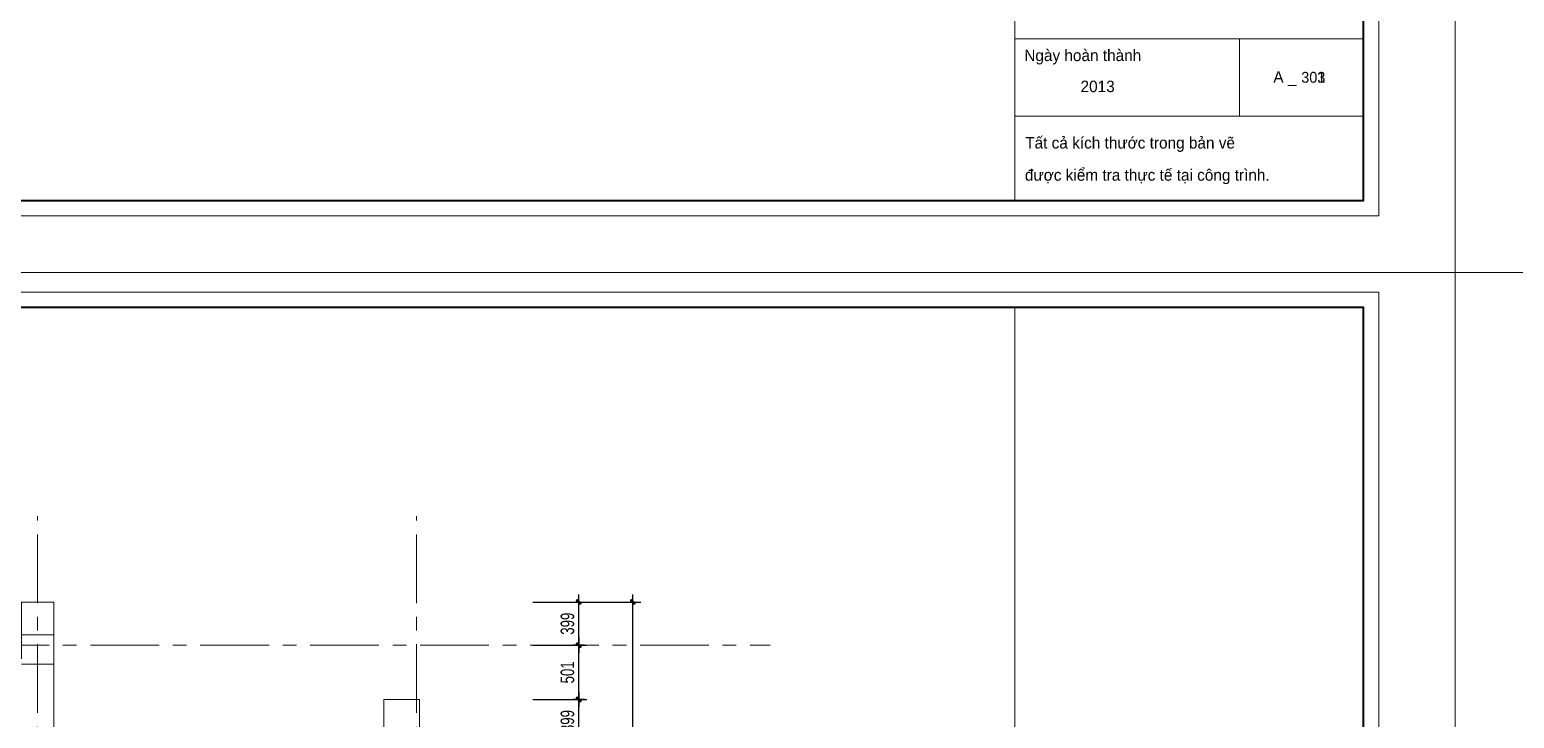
# Model space of a CAD drawing. Header units: inches. Extents: x 88947 to 296847, y 35049 to 161062.
# Drawn here: x 164875 to 178593, y 135939 to 142305 of the extents above; entities that cross this region are included whole.
import ezdxf

# ---------------------------------------------------------------- set-up
doc = ezdxf.new("R2010")
doc.units = ezdxf.units.IN
doc.header["$MEASUREMENT"] = 0
doc.header["$PDMODE"] = 1
doc.linetypes.add('ACAD_ISO03W100', pattern=[30, 12, -18])
doc.linetypes.add('CENTER', pattern=[50.8, 31.75, -6.35, 6.35, -6.35])
for name, color, linetype, lineweight in [('A-Dims', 145, 'Continuous', 25), ('A-Text', 30, 'Continuous', 9), ('A-Wall', 2, 'Continuous', 35), ('DIM', 7, 'Continuous', 25), ('KHUNG 2', 144, 'Continuous', 18), ('NETMANH', 192, 'Continuous', 18), ('THAY', 3, 'Continuous', 18), ('TRUC', 252, 'ACAD_ISO03W100', 13)]:
    doc.layers.add(name, color=color, linetype=linetype, lineweight=lineweight)
doc.layers.add('text', color=2, linetype='Continuous')
doc.styles.add('FRANKO', font='VFRANKO.TTF')
doc.styles.add('VNI-HELVE-CONDENSE', font='VNARIAL.TTF', dxfattribs={"width": 0.7})
doc.dimstyles.new('TAS-100', dxfattribs={"dimscale": 50, "dimtxt": 2.5, "dimasz": 0.7, "dimexe": 1.5, "dimexo": 1.5, "dimgap": 0.8, "dimtad": 1, "dimdec": 0, "dimzin": 3, "dimdsep": 46, "dimtxsty": 'VNI-HELVE-CONDENSE', "dimblk": 'TICK', "dimcen": 2.5, "dimclrt": 71, "dimazin": 2, "dimtfac": 0.75, "dimtdec": 0, "dimtix": 1, "dimtmove": 2, "dimatfit": 2, "dimldrblk": 'TICK123', "dimfxl": 1.5, "dimtolj": 1, "dimtzin": 0, "dimarcsym": 0})

# ---------------------------------------------------------------- blocks, each defined once
blk = doc.blocks.new('khung ten')
at = {"layer": 'A-Wall', "ltscale": 0.7}
blk.add_lwpolyline([(267204, -219099), (305804, -219099), (305804, -190799), (267204, -190799)], close=True, dxfattribs=at)
at = {"layer": 'KHUNG 2', "ltscale": 0.7}
for p, q in [((301249, -219099), (301249, -190799)), ((301249, -216986), (305804, -216986)), ((304185, -217998), (304185, -216986)), ((301249, -217998), (305804, -217998))]:
    blk.add_line(p, q, dxfattribs=at)
blk.add_lwpolyline([(267004, -219299), (306004, -219299), (306004, -190599), (267004, -190599)], close=True, dxfattribs=at)
at = {"layer": 'NETMANH', "ltscale": 0.7}
blk.add_lwpolyline([(265004, -220042), (307004, -220042), (307004, -190342), (265004, -190342)], close=True, dxfattribs=at)
at = {"layer": 'text', "linetype": 'Continuous', "style": 'FRANKO'}
for s, p in [('Ngaøy hoaøn thaønh', (301373, -217278)), ('A _ ', (304627, -217560)), ('2013', (302108, -217684)), ('Taát caû kích thöôùc trong baûn veõ ', (301385, -218421)), ('ñöôïc kieåm tra thöïc teá taïi coâng trình.', (301381, -218842))]:
    blk.add_text(s, height=150, dxfattribs=at).set_placement(p)
blk = doc.blocks.new('TICK')
at = {"layer": 'A-Dims', "color": 1}
for p, q in [((-2, 0), (2, 0)), ((0, 1.5), (0, -1.5))]:
    blk.add_line(p, q, dxfattribs=at)
at = {"layer": 'A-Dims', "color": 1, "const_width": 0.788}
blk.add_lwpolyline([(-0.33, -0.35), (0.38, 0.38)], dxfattribs=at)
at = {"layer": 'A-Dims', "color": 1, "const_width": 0.394}
for points in [[(0.24, 0.52, -0.414214), (0.52, 0.52, -1)], [(0.52, 0.52, -0.414214), (0.52, 0.24, -1)], [(-0.47, -0.21, 0.414214), (-0.47, -0.49, 1)], [(-0.47, -0.49, 0.414214), (-0.19, -0.49, 1)]]:
    blk.add_lwpolyline(points, format="xyb", dxfattribs=at)
blk = doc.blocks.new('*D998')
at = {"layer": 'Defpoints', "color": 0}
for p in [(169448, 137014), (170448, 137014), (169448, 133630)]:
    blk.add_point(p, dxfattribs=at)
at = {"layer": 'DIM', "color": 0, "lineweight": -2}
for p, q in [((169523, 137014), (170523, 137014)), ((170448, 133665), (170448, 136979)), ((169523, 133630), (170523, 133630))]:
    blk.add_line(p, q, dxfattribs=at)
at = {"layer": 'DIM', "color": 0, "lineweight": -2, "xscale": 35, "yscale": 35, "zscale": 35}
for p, rotation in [((170448, 137014), 90), ((170448, 133630), 270)]:
    blk.add_blockref('TICK', p, dxfattribs=dict(at, rotation=rotation))
at = {"layer": 'DIM', "color": 71, "insert": (170344, 135322), "char_height": 125, "attachment_point": 5, "rotation": 90, "style": 'VNI-HELVE-CONDENSE'}
blk.add_mtext('\\A1;3383', dxfattribs=at)
blk = doc.blocks.new('TICK123')
at = {"layer": 'A-Dims', "color": 1}
blk.add_lwpolyline([(0.05, 0, 0, 0.84, 0), (-2.11, 0, 8.4, 8.4, 0)], format="xyseb", dxfattribs=at)
blk = doc.blocks.new('*D999')
at = {"layer": 'Defpoints', "color": 0}
for p in [(169448, 136114), (169948, 136114), (169448, 135715)]:
    blk.add_point(p, dxfattribs=at)
at = {"layer": 'DIM', "color": 0, "lineweight": -2}
for p, q in [((169523, 136114), (170023, 136114)), ((169948, 135750), (169948, 136079)), ((169523, 135715), (170023, 135715))]:
    blk.add_line(p, q, dxfattribs=at)
at = {"layer": 'DIM', "color": 0, "lineweight": -2, "xscale": 35, "yscale": 35, "zscale": 35}
for p, rotation in [((169948, 136114), 90), ((169948, 135715), 270)]:
    blk.add_blockref('TICK', p, dxfattribs=dict(at, rotation=rotation))
at = {"layer": 'DIM', "color": 71, "insert": (169844, 135914), "char_height": 125, "attachment_point": 5, "rotation": 90, "style": 'VNI-HELVE-CONDENSE'}
blk.add_mtext('\\A1;399', dxfattribs=at)
blk = doc.blocks.new('*D1000')
at = {"layer": 'Defpoints', "color": 0}
for p in [(169448, 136615), (169948, 136615), (169448, 136114)]:
    blk.add_point(p, dxfattribs=at)
at = {"layer": 'DIM', "color": 0, "lineweight": -2}
for p, q in [((169523, 136615), (170023, 136615)), ((169948, 136149), (169948, 136580)), ((169523, 136114), (170023, 136114))]:
    blk.add_line(p, q, dxfattribs=at)
at = {"layer": 'DIM', "color": 0, "lineweight": -2, "xscale": 35, "yscale": 35, "zscale": 35}
for p, rotation in [((169948, 136615), 90), ((169948, 136114), 270)]:
    blk.add_blockref('TICK', p, dxfattribs=dict(at, rotation=rotation))
at = {"layer": 'DIM', "color": 71, "insert": (169844, 136364), "char_height": 125, "attachment_point": 5, "rotation": 90, "style": 'VNI-HELVE-CONDENSE'}
blk.add_mtext('\\A1;501', dxfattribs=at)
blk = doc.blocks.new('*D1001')
at = {"layer": 'Defpoints', "color": 0}
for p in [(169448, 137014), (169948, 137014), (169448, 136615)]:
    blk.add_point(p, dxfattribs=at)
at = {"layer": 'DIM', "color": 0, "lineweight": -2}
for p, q in [((169523, 137014), (170023, 137014)), ((169948, 136650), (169948, 136979)), ((169523, 136615), (170023, 136615))]:
    blk.add_line(p, q, dxfattribs=at)
at = {"layer": 'DIM', "color": 0, "lineweight": -2, "xscale": 35, "yscale": 35, "zscale": 35}
for p, rotation in [((169948, 137014), 90), ((169948, 136615), 270)]:
    blk.add_blockref('TICK', p, dxfattribs=dict(at, rotation=rotation))
at = {"layer": 'DIM', "color": 71, "insert": (169844, 136814), "char_height": 125, "attachment_point": 5, "rotation": 90, "style": 'VNI-HELVE-CONDENSE'}
blk.add_mtext('\\A1;399', dxfattribs=at)
blk = doc.blocks.new('*D3840')
at = {"layer": 'Defpoints', "color": 0}
for p in [(169448, 137014), (170448, 137014), (169448, 133630)]:
    blk.add_point(p, dxfattribs=at)
at = {"layer": 'DIM', "color": 0, "lineweight": -2}
for p, q in [((169523, 137014), (170523, 137014)), ((170448, 133665), (170448, 136979)), ((169523, 133630), (170523, 133630))]:
    blk.add_line(p, q, dxfattribs=at)
at = {"layer": 'DIM', "color": 0, "lineweight": -2, "xscale": 35, "yscale": 35, "zscale": 35}
for p, rotation in [((170448, 137014), 90), ((170448, 133630), 270)]:
    blk.add_blockref('TICK', p, dxfattribs=dict(at, rotation=rotation))
at = {"layer": 'DIM', "color": 71, "insert": (170344, 135322), "char_height": 125, "attachment_point": 5, "rotation": 90, "style": 'VNI-HELVE-CONDENSE'}
blk.add_mtext('\\A1;3383', dxfattribs=at)
blk = doc.blocks.new('*D3841')
at = {"layer": 'Defpoints', "color": 0}
for p in [(169448, 136114), (169948, 136114), (169448, 135715)]:
    blk.add_point(p, dxfattribs=at)
at = {"layer": 'DIM', "color": 0, "lineweight": -2}
for p, q in [((169523, 136114), (170023, 136114)), ((169948, 135750), (169948, 136079)), ((169523, 135715), (170023, 135715))]:
    blk.add_line(p, q, dxfattribs=at)
at = {"layer": 'DIM', "color": 0, "lineweight": -2, "xscale": 35, "yscale": 35, "zscale": 35}
for p, rotation in [((169948, 136114), 90), ((169948, 135715), 270)]:
    blk.add_blockref('TICK', p, dxfattribs=dict(at, rotation=rotation))
at = {"layer": 'DIM', "color": 71, "insert": (169844, 135914), "char_height": 125, "attachment_point": 5, "rotation": 90, "style": 'VNI-HELVE-CONDENSE'}
blk.add_mtext('\\A1;399', dxfattribs=at)
blk = doc.blocks.new('*D3842')
at = {"layer": 'Defpoints', "color": 0}
for p in [(169448, 136615), (169948, 136615), (169448, 136114)]:
    blk.add_point(p, dxfattribs=at)
at = {"layer": 'DIM', "color": 0, "lineweight": -2}
for p, q in [((169523, 136615), (170023, 136615)), ((169948, 136149), (169948, 136580)), ((169523, 136114), (170023, 136114))]:
    blk.add_line(p, q, dxfattribs=at)
at = {"layer": 'DIM', "color": 0, "lineweight": -2, "xscale": 35, "yscale": 35, "zscale": 35}
for p, rotation in [((169948, 136615), 90), ((169948, 136114), 270)]:
    blk.add_blockref('TICK', p, dxfattribs=dict(at, rotation=rotation))
at = {"layer": 'DIM', "color": 71, "insert": (169844, 136364), "char_height": 125, "attachment_point": 5, "rotation": 90, "style": 'VNI-HELVE-CONDENSE'}
blk.add_mtext('\\A1;501', dxfattribs=at)
blk = doc.blocks.new('*D3843')
at = {"layer": 'Defpoints', "color": 0}
for p in [(169448, 137014), (169948, 137014), (169448, 136615)]:
    blk.add_point(p, dxfattribs=at)
at = {"layer": 'DIM', "color": 0, "lineweight": -2}
for p, q in [((169523, 137014), (170023, 137014)), ((169948, 136650), (169948, 136979)), ((169523, 136615), (170023, 136615))]:
    blk.add_line(p, q, dxfattribs=at)
at = {"layer": 'DIM', "color": 0, "lineweight": -2, "xscale": 35, "yscale": 35, "zscale": 35}
for p, rotation in [((169948, 137014), 90), ((169948, 136615), 270)]:
    blk.add_blockref('TICK', p, dxfattribs=dict(at, rotation=rotation))
at = {"layer": 'DIM', "color": 71, "insert": (169844, 136814), "char_height": 125, "attachment_point": 5, "rotation": 90, "style": 'VNI-HELVE-CONDENSE'}
blk.add_mtext('\\A1;399', dxfattribs=at)

msp = doc.modelspace()

# ---------------------------------------------------------------- linework, layer by layer
at = {"layer": 'THAY'}
for points in [[(165097.7, 136487.9), (165097.7, 137013.7), (164797.7, 137013.7), (164797.7, 136487.9)], [(164797.7, 136712.3), (165097.7, 136712.3)], [(164797.7, 136438.5), (165097.7, 136438.5)], [(165097.7, 133733), (165097.7, 136487.9)], [(168477.7, 135587.9), (168477.7, 136113.7), (168147.7, 136113.7), (168147.7, 135587.9)]]:
    msp.add_lwpolyline(points, dxfattribs=at)
at = {"layer": 'TRUC', "linetype": 'CENTER', "ltscale": 20}
for points in [[(164947.7, 125828.9), (164947.7, 137808.8)], [(168447.7, 125828.9), (168447.7, 137808.8)], [(153243.2, 136614.7), (171717.3, 136614.7)]]:
    msp.add_lwpolyline(points, dxfattribs=at)

# ---------------------------------------------------------------- block references
at = {"layer": 'A-Text', "xscale": 0.7071428571362048, "yscale": 0.7071428573544836, "zscale": 0.7071428573664265}
for p in [(-39048.5, 295661.3), (-9348.5, 295661.3), (-39048.5, 274659.1)]:
    msp.add_blockref('khung ten', p, dxfattribs=at)

# ---------------------------------------------------------------- texts
at = {"layer": 'text', "style": 'FRANKO'}
for s in ['301', '303']:
    msp.add_text(s, height=100, dxfattribs=at).set_placement((176624.1, 141814.7))

# ---------------------------------------------------------------- dimensions: what is measured, and where the dimension line sits
at = {"layer": 'DIM'}
for base, p1, p2, picture, middle in [((170447.7, 137013.7), (169447.7, 133630.3), (169447.7, 137013.7), '*D998', (170343.9, 135322)), ((169947.7, 137013.7), (169447.7, 136614.7), (169447.7, 137013.7), '*D1001', (169843.9, 136814.2)), ((170447.7, 137013.7), (169447.7, 133630.3), (169447.7, 137013.7), '*D3840', (170343.9, 135322)), ((169947.7, 137013.7), (169447.7, 136614.7), (169447.7, 137013.7), '*D3843', (169843.9, 136814.2)), ((169947.7, 136614.7), (169447.7, 136113.7), (169447.7, 136614.7), '*D1000', (169844, 136364.2)), ((169947.7, 136614.7), (169447.7, 136113.7), (169447.7, 136614.7), '*D3842', (169844, 136364.2)), ((169947.7, 136113.7), (169447.7, 135714.7), (169447.7, 136113.7), '*D999', (169843.9, 135914.2)), ((169947.7, 136113.7), (169447.7, 135714.7), (169447.7, 136113.7), '*D3841', (169843.9, 135914.2))]:
    dim = msp.add_linear_dim(base=base, p1=p1, p2=p2, angle=90, dimstyle='TAS-100', dxfattribs=at)
    dim.commit()
    dim.dimension.update_dxf_attribs({"geometry": picture, "text_midpoint": middle})

doc.saveas('drawing.dxf')
